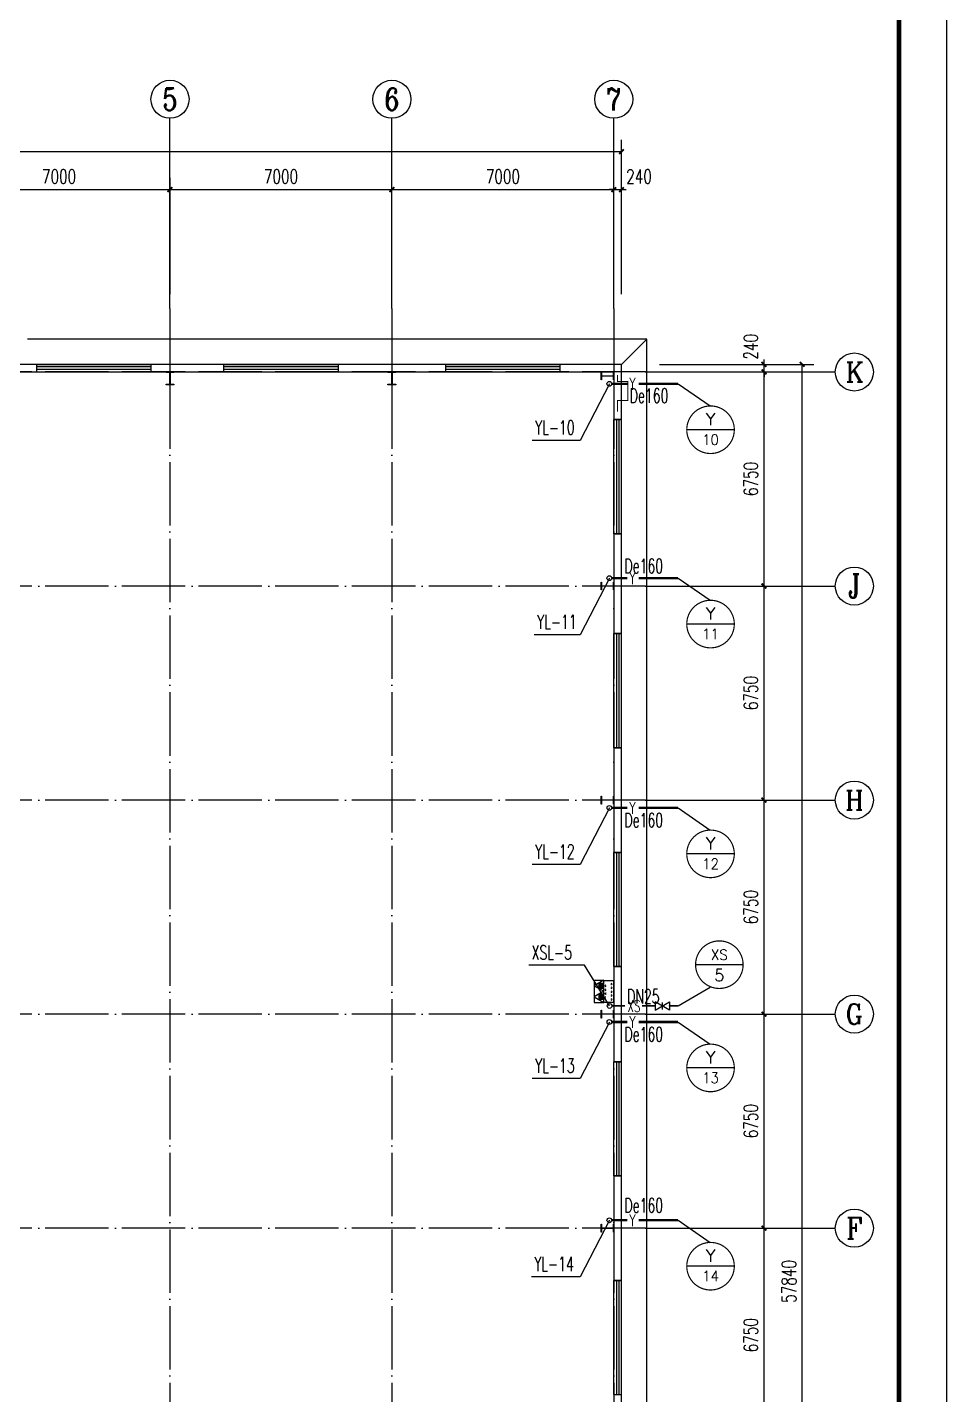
# Model space of a CAD drawing. Extents: x 795723 to 6584336, y 16443136 to 18851075.
# Drawn here: x 2016362 to 2045362, y 17783449 to 17826567 of the extents above; entities that cross this region are included whole.
import ezdxf
from ezdxf.enums import TextEntityAlignment as Align

# ---------------------------------------------------------------- set-up
doc = ezdxf.new("R2010")
doc.units = 0
doc.header["$LTSCALE"] = 1000
doc.header["$MEASUREMENT"] = 0
doc.linetypes.add('DOTE', pattern=[2.42, 2, -0.2, 0.02, -0.2])
doc.layers.get('Defpoints').update_dxf_attribs({"color": 250})
for name, color, linetype in [('AXIS_TEXT', 7, 'Continuous'), ('AXIS_外部', 171, 'Continuous'), ('COLUMN', 2, 'Continuous'), ('DIM_消防', 3, 'Continuous'), ('DIM_雨水', 3, 'Continuous'), ('DOTE', 8, 'DOTE'), ('GROUND', 150, 'Continuous'), ('JZ__灭火器', 6, 'Continuous'), ('PIPE-消防', 1, 'Continuous'), ('PIPE-雨水', 4, 'Continuous'), ('TEXT_消防', 7, 'Continuous'), ('TEXT_雨水', 7, 'Continuous'), ('TK', 4, 'Continuous'), ('TWT_TEXT', 7, 'Continuous'), ('VALVE_消防', 7, 'Continuous'), ('VPIPE-消防', 1, 'Continuous'), ('VPIPE-雨水', 4, 'Continuous'), ('WALL-PARAPET', 6, 'Continuous'), ('WINDOW', 140, 'Continuous')]:
    doc.layers.add(name, color=color, linetype=linetype)
doc.styles.add('_TCH_AXIS', font='COMPLEX', dxfattribs={"bigfont": 'GBCBIG'})
doc.styles.add('_TCH_DIM_T3', font='SIMPLEX', dxfattribs={"width": 0.705882, "bigfont": 'GBCBIG'})
doc.styles.add('_TWT_CIRCLE', font='COMPLEX', dxfattribs={"width": 1.1, "height": 3, "bigfont": 'HZTXT'})
doc.styles.add('_TWT_PIPEDN', font='SIMPLEX', dxfattribs={"width": 0.8, "height": 3, "bigfont": 'HZTXT'})
doc.styles.add('_TWT_PIPETEXT', font='COMPLEX', dxfattribs={"width": 0.8, "height": 2.5, "bigfont": 'HZTXT'})
doc.styles.add('_TWT_SERIAL', font='COMPLEX', dxfattribs={"width": 0.8, "height": 3, "bigfont": 'HZTXT'})
doc.styles.add('COMPLEX', font='COMPLEX')
doc.dimstyles.new('_TCH_ARCH&&150', dxfattribs={"dimtxt": 446.25, "dimasz": 150, "dimexe": 375, "dimexo": 450, "dimgap": 189.375, "dimtad": 1, "dimdec": 0, "dimzin": 0, "dimdsep": 46, "dimtxsty": '_TCH_DIM_T3', "dimblk": 'ARCHTICK', "dimcen": 0.09, "dimclrt": 7, "dimazin": 2, "dimtfac": 1, "dimtdec": 0, "dimtix": 1, "dimtmove": 2, "dimatfit": 3, "dimfxl": 0, "dimtolj": 1, "dimtzin": 0, "dimarcsym": 0})

# ---------------------------------------------------------------- blocks, each defined once
blk = doc.blocks.new('GeYuanFrame_27468545', base_point=(18.76, 4.34))
at = {"layer": 'TK'}
blk.add_line((43.76, 414.34), (676.76, 414.34), dxfattribs=at)
blk.add_lwpolyline([(18.76, 424.34), (686.76, 424.34), (686.76, 4.34), (18.76, 4.34), (18.76, 424.34)], dxfattribs=at)
at = {"layer": 'TK', "const_width": 1}
blk.add_lwpolyline([(676.76, 414.34), (43.76, 414.34), (43.76, 14.34), (676.76, 14.34)], close=True, dxfattribs=at)
blk = doc.blocks.new('A$C3ACC4A1C')
at = {"layer": 'COLUMN'}
h = blk.add_hatch(color=256, dxfattribs=at)
h.paths.add_polyline_path([(125, 400), (0, 400), (0, 388), (120, 388), (120, 200), (125, 200)])
h.paths.add_polyline_path([(250, 400), (125, 400), (125, 200), (130, 200), (130, 388), (250, 388)])
h.paths.add_polyline_path([(250, 12), (130, 12), (130, 200), (125, 200), (125, 0), (250, 0)])
h.paths.add_polyline_path([(125, 200), (120, 200), (120, 12), (0, 12), (0, 0), (125, 0)])
blk.add_lwpolyline([(0, 0), (0, 12), (120, 12), (120, 388), (0, 388), (0, 400), (250, 400), (250, 388), (130, 388), (130, 12), (250, 12), (250, 0)], close=True, dxfattribs=at)
blk = doc.blocks.new('消防软管卷盘')
blk.add_lwpolyline([(4963954, 151899), (4963954, 150312), (4964641, 150312), (4964641, 151899)], close=True)
for points, const_width in [([(4964134, 151704), (4964482, 151704)], 1), ([(4964134, 151566), (4964482, 151566)], 1), ([(4964134, 151428), (4964482, 151428)], 1), ([(4964134, 151290), (4964482, 151290)], 1), ([(4964134, 151152), (4964482, 151152)], 1), ([(4964134, 151014), (4964482, 151014)], 0.1), ([(4964134, 150876), (4964482, 150876)], 1), ([(4964134, 150738), (4964482, 150738)], 1), ([(4964150, 150600), (4964499, 150600)], 1), ([(4964150, 150462), (4964499, 150462)], 1)]:
    blk.add_lwpolyline(points, dxfattribs=dict(const_width=const_width))
for centre, start, end in [((4964134, 151636), 90, 270), ((4964482, 151498), 270, 90), ((4964134, 151360), 90, 270), ((4964134, 151084), 90, 270), ((4964134, 150808), 90, 270), ((4964150, 150532), 90, 270), ((4964482, 151222), 270, 90), ((4964482, 150946), 270, 90), ((4964499, 150670), 270, 90)]:
    blk.add_arc(centre, 69, start, end)
blk = doc.blocks.new('手提式干粉灭火器')
h = blk.add_hatch()
h.set_pattern_fill('ANSI31', color=256, scale=225.365854, style=0)
h.set_pattern_definition([(45, (276289.086, 185586.136), (-19.9197154, 19.9197154), [])])
h.paths.add_polyline_path([(72, 158), (-72, 158), (-72, 19), (72, 19)])
for points in [[(0, 303), (-175, 0), (175, 0)], [(-72, 19), (72, 19), (72, 158), (-72, 158)]]:
    blk.add_lwpolyline(points, close=True)
blk = doc.blocks.new('92623')
blk.add_lwpolyline([(8910066, 83014), (8909273, 83014), (8909273, 82670), (8910066, 82670)], close=True)
at = {"xscale": -0.5, "yscale": 0.5, "zscale": 0.5, "rotation": 89.99999999998747}
blk.add_blockref('消防软管卷盘', (8985223, 2565334), dxfattribs=at)
at = {"layer": 'JZ__灭火器', "xscale": 1.141071624, "yscale": 1.141071624, "zscale": 1.141071624, "rotation": 180}
for p in [(8909466, 83014), (8909863, 83014)]:
    blk.add_blockref('手提式干粉灭火器', p, dxfattribs=at)
blk = doc.blocks.new('_ArchTick')
at = {"color": 0, "linetype": 'ByBlock', "const_width": 0.4}
blk.add_lwpolyline([(-0.5, -0.5), (0.5, 0.5)], dxfattribs=at)
blk = doc.blocks.new('*D133')
at = {"layer": 'AXIS_外部', "color": 0, "lineweight": -2}
for p, q in [((2036300, 17788699), (2039975, 17788699)), ((2039600, 17781949), (2039600, 17788699)), ((2036300, 17781949), (2039975, 17781949))]:
    blk.add_line(p, q, dxfattribs=at)
at = {"layer": 'Defpoints', "color": 0}
for p in [(2035850, 17788699), (2039600, 17788699), (2035850, 17781949)]:
    blk.add_point(p, dxfattribs=at)
at = {"layer": 'AXIS_外部', "color": 0, "lineweight": -2, "xscale": 150, "yscale": 150, "zscale": 150}
for p, rotation in [((2039600, 17788699), 90), ((2039600, 17781949), 270)]:
    blk.add_blockref('_ArchTick', p, dxfattribs=dict(at, rotation=rotation))
at = {"layer": 'AXIS_外部', "color": 7, "insert": (2039187, 17785324), "char_height": 446.2, "attachment_point": 5, "rotation": 90, "style": '_TCH_DIM_T3'}
blk.add_mtext('\\A1;6750', dxfattribs=at)
blk = doc.blocks.new('*D134')
at = {"layer": 'AXIS_外部', "color": 0, "lineweight": -2}
for p, q in [((2036300, 17795449), (2039975, 17795449)), ((2039600, 17788699), (2039600, 17795449)), ((2036300, 17788699), (2039975, 17788699))]:
    blk.add_line(p, q, dxfattribs=at)
at = {"layer": 'Defpoints', "color": 0}
for p in [(2035850, 17795449), (2039600, 17795449), (2035850, 17788699)]:
    blk.add_point(p, dxfattribs=at)
at = {"layer": 'AXIS_外部', "color": 0, "lineweight": -2, "xscale": 150, "yscale": 150, "zscale": 150}
for p, rotation in [((2039600, 17795449), 90), ((2039600, 17788699), 270)]:
    blk.add_blockref('_ArchTick', p, dxfattribs=dict(at, rotation=rotation))
at = {"layer": 'AXIS_外部', "color": 7, "insert": (2039187, 17792074), "char_height": 446.2, "attachment_point": 5, "rotation": 90, "style": '_TCH_DIM_T3'}
blk.add_mtext('\\A1;6750', dxfattribs=at)
blk = doc.blocks.new('*D135')
at = {"layer": 'AXIS_外部', "color": 0, "lineweight": -2}
for p, q in [((2036300, 17802199), (2039975, 17802199)), ((2039600, 17795449), (2039600, 17802199)), ((2036300, 17795449), (2039975, 17795449))]:
    blk.add_line(p, q, dxfattribs=at)
at = {"layer": 'Defpoints', "color": 0}
for p in [(2035850, 17802199), (2039600, 17802199), (2035850, 17795449)]:
    blk.add_point(p, dxfattribs=at)
at = {"layer": 'AXIS_外部', "color": 0, "lineweight": -2, "xscale": 150, "yscale": 150, "zscale": 150}
for p, rotation in [((2039600, 17802199), 90), ((2039600, 17795449), 270)]:
    blk.add_blockref('_ArchTick', p, dxfattribs=dict(at, rotation=rotation))
at = {"layer": 'AXIS_外部', "color": 7, "insert": (2039187, 17798824), "char_height": 446.2, "attachment_point": 5, "rotation": 90, "style": '_TCH_DIM_T3'}
blk.add_mtext('\\A1;6750', dxfattribs=at)
blk = doc.blocks.new('*D136')
at = {"layer": 'AXIS_外部', "color": 0, "lineweight": -2}
for p, q in [((2036300, 17808949), (2039975, 17808949)), ((2039600, 17802199), (2039600, 17808949)), ((2036300, 17802199), (2039975, 17802199))]:
    blk.add_line(p, q, dxfattribs=at)
at = {"layer": 'Defpoints', "color": 0}
for p in [(2035850, 17808949), (2039600, 17808949), (2035850, 17802199)]:
    blk.add_point(p, dxfattribs=at)
at = {"layer": 'AXIS_外部', "color": 0, "lineweight": -2, "xscale": 150, "yscale": 150, "zscale": 150}
for p, rotation in [((2039600, 17808949), 90), ((2039600, 17802199), 270)]:
    blk.add_blockref('_ArchTick', p, dxfattribs=dict(at, rotation=rotation))
at = {"layer": 'AXIS_外部', "color": 7, "insert": (2039187, 17805574), "char_height": 446.2, "attachment_point": 5, "rotation": 90, "style": '_TCH_DIM_T3'}
blk.add_mtext('\\A1;6750', dxfattribs=at)
blk = doc.blocks.new('*D137')
at = {"layer": 'AXIS_外部', "color": 0, "lineweight": -2}
for p, q in [((2036300, 17815699), (2039975, 17815699)), ((2039600, 17808949), (2039600, 17815699)), ((2036300, 17808949), (2039975, 17808949))]:
    blk.add_line(p, q, dxfattribs=at)
at = {"layer": 'Defpoints', "color": 0}
for p in [(2035850, 17815699), (2039600, 17815699), (2035850, 17808949)]:
    blk.add_point(p, dxfattribs=at)
at = {"layer": 'AXIS_外部', "color": 0, "lineweight": -2, "xscale": 150, "yscale": 150, "zscale": 150}
for p, rotation in [((2039600, 17815699), 90), ((2039600, 17808949), 270)]:
    blk.add_blockref('_ArchTick', p, dxfattribs=dict(at, rotation=rotation))
at = {"layer": 'AXIS_外部', "color": 7, "insert": (2039187, 17812324), "char_height": 446.2, "attachment_point": 5, "rotation": 90, "style": '_TCH_DIM_T3'}
blk.add_mtext('\\A1;6750', dxfattribs=at)
blk = doc.blocks.new('*D138')
at = {"layer": 'AXIS_外部', "color": 0, "lineweight": -2}
for p, q in [((2036300, 17815939), (2039975, 17815939)), ((2036300, 17815699), (2039975, 17815699)), ((2039600, 17815939), (2039600, 17816089)), ((2039600, 17815699), (2039600, 17815939)), ((2039600, 17815699), (2039600, 17815549))]:
    blk.add_line(p, q, dxfattribs=at)
at = {"layer": 'Defpoints', "color": 0}
for p in [(2035850, 17815939), (2035850, 17815699), (2039600, 17815939)]:
    blk.add_point(p, dxfattribs=at)
at = {"layer": 'AXIS_外部', "color": 0, "lineweight": -2, "xscale": 150, "yscale": 150, "zscale": 150}
for p, rotation in [((2039600, 17815939), 270), ((2039600, 17815699), 90)]:
    blk.add_blockref('_ArchTick', p, dxfattribs=dict(at, rotation=rotation))
at = {"layer": 'AXIS_外部', "color": 7, "insert": (2039187, 17816494), "char_height": 446.2, "attachment_point": 5, "rotation": 90, "style": '_TCH_DIM_T3'}
blk.add_mtext('\\A1;240', dxfattribs=at)
blk = doc.blocks.new('*D139')
at = {"layer": 'AXIS_外部', "color": 0, "lineweight": -2}
for p, q in [((2036300, 17815939), (2041175, 17815939)), ((2040800, 17758099), (2040800, 17815939)), ((2036300, 17758099), (2041175, 17758099))]:
    blk.add_line(p, q, dxfattribs=at)
at = {"layer": 'Defpoints', "color": 0}
for p in [(2035850, 17815939), (2040800, 17815939), (2035850, 17758099)]:
    blk.add_point(p, dxfattribs=at)
at = {"layer": 'AXIS_外部', "color": 0, "lineweight": -2, "xscale": 150, "yscale": 150, "zscale": 150}
for p, rotation in [((2040800, 17815939), 90), ((2040800, 17758099), 270)]:
    blk.add_blockref('_ArchTick', p, dxfattribs=dict(at, rotation=rotation))
at = {"layer": 'AXIS_外部', "color": 7, "insert": (2040387, 17787019), "char_height": 446.2, "attachment_point": 5, "rotation": 90, "style": '_TCH_DIM_T3'}
blk.add_mtext('\\A1;57840', dxfattribs=at)
blk = doc.blocks.new('*D144')
at = {"layer": 'AXIS_外部', "color": 0, "lineweight": -2}
for p, q in [((2013862, 17818149), (2013862, 17821824)), ((2020862, 17818149), (2020862, 17821824)), ((2013862, 17821449), (2020862, 17821449))]:
    blk.add_line(p, q, dxfattribs=at)
at = {"layer": 'Defpoints', "color": 0}
for p in [(2020862, 17821449), (2013862, 17817699), (2020862, 17817699)]:
    blk.add_point(p, dxfattribs=at)
at = {"layer": 'AXIS_外部', "color": 0, "lineweight": -2, "xscale": 150, "yscale": 150, "zscale": 150, "rotation": 180}
blk.add_blockref('_ArchTick', (2013862, 17821449), dxfattribs=at)
at = {"layer": 'AXIS_外部', "color": 0, "lineweight": -2, "xscale": 150, "yscale": 150, "zscale": 150}
blk.add_blockref('_ArchTick', (2020862, 17821449), dxfattribs=at)
at = {"layer": 'AXIS_外部', "color": 7, "insert": (2017362, 17821861), "char_height": 446.2, "attachment_point": 5, "style": '_TCH_DIM_T3'}
blk.add_mtext('\\A1;7000', dxfattribs=at)
blk = doc.blocks.new('*D145')
at = {"layer": 'AXIS_外部', "color": 0, "lineweight": -2}
for p, q in [((2020862, 17818149), (2020862, 17821824)), ((2027862, 17818149), (2027862, 17821824)), ((2020862, 17821449), (2027862, 17821449))]:
    blk.add_line(p, q, dxfattribs=at)
at = {"layer": 'Defpoints', "color": 0}
for p in [(2027862, 17821449), (2020862, 17817699), (2027862, 17817699)]:
    blk.add_point(p, dxfattribs=at)
at = {"layer": 'AXIS_外部', "color": 0, "lineweight": -2, "xscale": 150, "yscale": 150, "zscale": 150, "rotation": 180}
blk.add_blockref('_ArchTick', (2020862, 17821449), dxfattribs=at)
at = {"layer": 'AXIS_外部', "color": 0, "lineweight": -2, "xscale": 150, "yscale": 150, "zscale": 150}
blk.add_blockref('_ArchTick', (2027862, 17821449), dxfattribs=at)
at = {"layer": 'AXIS_外部', "color": 7, "insert": (2024362, 17821861), "char_height": 446.2, "attachment_point": 5, "style": '_TCH_DIM_T3'}
blk.add_mtext('\\A1;7000', dxfattribs=at)
blk = doc.blocks.new('*D146')
at = {"layer": 'AXIS_外部', "color": 0, "lineweight": -2}
for p, q in [((2027862, 17818149), (2027862, 17821824)), ((2034862, 17818149), (2034862, 17821824)), ((2027862, 17821449), (2034862, 17821449))]:
    blk.add_line(p, q, dxfattribs=at)
at = {"layer": 'Defpoints', "color": 0}
for p in [(2034862, 17821449), (2027862, 17817699), (2034862, 17817699)]:
    blk.add_point(p, dxfattribs=at)
at = {"layer": 'AXIS_外部', "color": 0, "lineweight": -2, "xscale": 150, "yscale": 150, "zscale": 150, "rotation": 180}
blk.add_blockref('_ArchTick', (2027862, 17821449), dxfattribs=at)
at = {"layer": 'AXIS_外部', "color": 0, "lineweight": -2, "xscale": 150, "yscale": 150, "zscale": 150}
blk.add_blockref('_ArchTick', (2034862, 17821449), dxfattribs=at)
at = {"layer": 'AXIS_外部', "color": 7, "insert": (2031362, 17821861), "char_height": 446.2, "attachment_point": 5, "style": '_TCH_DIM_T3'}
blk.add_mtext('\\A1;7000', dxfattribs=at)
blk = doc.blocks.new('*D147')
at = {"layer": 'AXIS_外部', "color": 0, "lineweight": -2}
for p, q in [((2034862, 17818149), (2034862, 17821824)), ((2035102, 17818149), (2035102, 17821824)), ((2034862, 17821449), (2034712, 17821449)), ((2034862, 17821449), (2035102, 17821449)), ((2035102, 17821449), (2035252, 17821449))]:
    blk.add_line(p, q, dxfattribs=at)
at = {"layer": 'Defpoints', "color": 0}
for p in [(2035102, 17821449), (2034862, 17817699), (2035102, 17817699)]:
    blk.add_point(p, dxfattribs=at)
at = {"layer": 'AXIS_外部', "color": 0, "lineweight": -2, "xscale": 150, "yscale": 150, "zscale": 150}
blk.add_blockref('_ArchTick', (2034862, 17821449), dxfattribs=at)
at = {"layer": 'AXIS_外部', "color": 0, "lineweight": -2, "xscale": 150, "yscale": 150, "zscale": 150, "rotation": 180}
blk.add_blockref('_ArchTick', (2035102, 17821449), dxfattribs=at)
at = {"layer": 'AXIS_外部', "color": 7, "insert": (2035657, 17821861), "char_height": 446.2, "attachment_point": 5, "style": '_TCH_DIM_T3'}
blk.add_mtext('\\A1;240', dxfattribs=at)
blk = doc.blocks.new('*D148')
at = {"layer": 'AXIS_外部', "color": 0, "lineweight": -2}
for p, q in [((1992622, 17818149), (1992622, 17823024)), ((2035102, 17818149), (2035102, 17823024)), ((1992622, 17822649), (2035102, 17822649))]:
    blk.add_line(p, q, dxfattribs=at)
at = {"layer": 'Defpoints', "color": 0}
for p in [(2035102, 17822649), (1992622, 17817699), (2035102, 17817699)]:
    blk.add_point(p, dxfattribs=at)
at = {"layer": 'AXIS_外部', "color": 0, "lineweight": -2, "xscale": 150, "yscale": 150, "zscale": 150, "rotation": 180}
blk.add_blockref('_ArchTick', (1992622, 17822649), dxfattribs=at)
at = {"layer": 'AXIS_外部', "color": 0, "lineweight": -2, "xscale": 150, "yscale": 150, "zscale": 150}
blk.add_blockref('_ArchTick', (2035102, 17822649), dxfattribs=at)
at = {"layer": 'AXIS_外部', "color": 7, "insert": (2013862, 17823061), "char_height": 446.2, "attachment_point": 5, "style": '_TCH_DIM_T3'}
blk.add_mtext('\\A1;42480', dxfattribs=at)
blk = doc.blocks.new('$WINLIB2D$00000001')
for p, q in [((-0.5, 0.5), (0.5, 0.5)), ((-0.5, 0.5), (-0.5, -0.5)), ((0.5, -0.5), (0.5, 0.5)), ((0.5, 0.167), (-0.5, 0.167)), ((0.5, -0.167), (-0.5, -0.167)), ((-0.5, -0.5), (0.5, -0.5))]:
    blk.add_line(p, q)
blk = doc.blocks.new('_AXISO')
blk.add_circle((0, 0), 0.5)
at = {"layer": 'AXIS_TEXT', "style": 'COMPLEX', "width": 1.041667}
blk.add_attdef('A', text='', height=0.56, dxfattribs=at).set_placement((-0.25, -0.28), (0.25, -0.28), align=Align.FIT)
blk = doc.blocks.new('$VALVE$00000296')
for points in [[(-125, 72), (-125, -72), (125, 72), (125, -72), (-125, 72)], [(0, 60), (0, -64)]]:
    blk.add_lwpolyline(points)
for p in [(-125, 0), (125, 0)]:
    blk.add_point(p)

msp = doc.modelspace()

# ---------------------------------------------------------------- linework, layer by layer
at = {"const_width": 30}
msp.add_lwpolyline([(2034981.6, 17815598.7), (2034981.6, 17815398.7), (2035301.6, 17815398.7), (2035301.6, 17814798.7), (2034981.6, 17814798.7), (2034981.6, 17814448.7)], dxfattribs=at)
at = {"layer": 'AXIS_外部'}
for p, q in [((2020861.6, 17817698.7), (2020861.6, 17823698.7)), ((2027861.6, 17817698.7), (2027861.6, 17823698.7)), ((2034861.6, 17817698.7), (2034861.6, 17823698.7)), ((2035849.6, 17815698.7), (2041849.6, 17815698.7)), ((2035849.6, 17808948.7), (2041849.6, 17808948.7)), ((2035849.6, 17802198.7), (2041849.6, 17802198.7)), ((2035849.6, 17795448.7), (2041849.6, 17795448.7)), ((2035849.6, 17788698.7), (2041849.6, 17788698.7))]:
    msp.add_line(p, q, dxfattribs=at)
at = {"layer": 'DIM_消防'}
for p, q in [((2036889.7, 17815325.4), (2037904.6, 17814627.7)), ((2038662.8, 17813877.7), (2037162.8, 17813877.7)), ((2036889.7, 17809197), (2037904.6, 17808499.2)), ((2038662.8, 17807749.3), (2037162.8, 17807749.3)), ((2036889.7, 17801950.4), (2037904.6, 17801252.7)), ((2038662.8, 17800502.7), (2037162.8, 17800502.7)), ((2033939.5, 17796988), (2032180.4, 17796988)), ((2034727.4, 17795705.6), (2033939.5, 17796988)), ((2038941, 17797007.8), (2037441, 17797007.8)), ((2036889.7, 17795705.6), (2037904.6, 17796299.9)), ((2036889.7, 17795200.4), (2037904.6, 17794502.7)), ((2038662.8, 17793752.7), (2037162.8, 17793752.7)), ((2036889.7, 17788947), (2037904.6, 17788249.2)), ((2038662.8, 17787499.3), (2037162.8, 17787499.3))]:
    msp.add_line(p, q, dxfattribs=at)
at = {"layer": 'DIM_消防', "const_width": 37.5}
for points in [[(2038662.8, 17813877.7, 1), (2037162.8, 17813877.7, 1)], [(2038662.8, 17807749.3, 1), (2037162.8, 17807749.3, 1)], [(2038662.8, 17800502.7, 1), (2037162.8, 17800502.7, 1)], [(2038941, 17797007.8, 1), (2037441, 17797007.8, 1)], [(2038662.8, 17793752.7, 1), (2037162.8, 17793752.7, 1)], [(2038662.8, 17787499.3, 1), (2037162.8, 17787499.3, 1)]]:
    msp.add_lwpolyline(points, format="xyb", close=True, dxfattribs=at)
at = {"layer": 'DIM_雨水'}
for p, q in [((2034721.7, 17815325.4), (2033798.7, 17813543)), ((2033798.7, 17813543), (2032289.2, 17813543)), ((2034721.7, 17809197), (2033798.7, 17807414.6)), ((2033798.7, 17807414.6), (2032353.4, 17807414.6)), ((2034721.7, 17801950.4), (2033798.7, 17800168)), ((2033798.7, 17800168), (2032289.2, 17800168)), ((2034721.7, 17795200.4), (2033798.7, 17793418)), ((2033798.7, 17793418), (2032289.2, 17793418)), ((2034721.7, 17788947), (2033798.7, 17787164.6)), ((2033798.7, 17787164.6), (2032263.3, 17787164.6))]:
    msp.add_line(p, q, dxfattribs=at)
at = {"layer": 'DOTE'}
for p, q in [((2020861.6, 17817698.7), (2020861.6, 17753265.1)), ((2027861.6, 17817698.7), (2027861.6, 17753265.1)), ((2034861.6, 17817698.7), (2034861.6, 17753265.1)), ((2035861.6, 17815698.7), (1991873.6, 17815698.7)), ((2035861.6, 17808948.7), (1991873.6, 17808948.7)), ((2035861.6, 17802198.7), (1991873.6, 17802198.7)), ((2035861.6, 17795448.7), (1991873.6, 17795448.7)), ((2035861.6, 17788698.7), (1991873.6, 17788698.7))]:
    msp.add_line(p, q, dxfattribs=at)
at = {"layer": 'GROUND', "color": 8}
for p, q in [((2035901.6, 17816738.7), (2016361.6, 17816738.7)), ((2035101.6, 17815938.7), (2035901.6, 17816738.7)), ((2035901.6, 17767598.7), (2035901.6, 17816738.7)), ((2035101.6, 17815938.7), (2016361.6, 17815938.7)), ((2035101.6, 17767598.7), (2035101.6, 17815938.7))]:
    msp.add_line(p, q, dxfattribs=at)
at = {"layer": 'PIPE-消防', "linetype": 'Continuous', "ltscale": 1.5, "const_width": 52.5}
for points in [[(2034802.4, 17795705.6), (2035216.3, 17795705.6)], [(2035754.9, 17795705.6), (2036164.4, 17795705.6)], [(2036614.4, 17795705.6), (2036889.7, 17795705.6)]]:
    msp.add_lwpolyline(points, dxfattribs=at)
at = {"layer": 'PIPE-雨水', "linetype": 'Continuous', "ltscale": 1.5, "const_width": 75}
for points in [[(2034796.7, 17815325.4), (2035283.6, 17815325.4)], [(2035650.7, 17815325.4), (2036889.7, 17815325.4)], [(2034796.7, 17809197), (2035283.6, 17809197)], [(2035650.7, 17809197), (2036889.7, 17809197)], [(2034796.7, 17801950.4), (2035283.6, 17801950.4)], [(2035650.7, 17801950.4), (2036889.7, 17801950.4)], [(2034796.7, 17795200.4), (2035283.6, 17795200.4)], [(2035650.7, 17795200.4), (2036889.7, 17795200.4)], [(2034796.7, 17788947), (2035283.6, 17788947)], [(2035650.7, 17788947), (2036889.7, 17788947)]]:
    msp.add_lwpolyline(points, dxfattribs=at)
at = {"layer": 'VPIPE-消防', "linetype": 'Continuous'}
msp.add_circle((2034727.4, 17795705.6), 75, dxfattribs=at)
at = {"layer": 'VPIPE-雨水', "linetype": 'Continuous'}
for centre in [(2034721.7, 17815325.4), (2034721.7, 17809197), (2034721.7, 17801950.4), (2034721.7, 17795200.4), (2034721.7, 17788947)]:
    msp.add_circle(centre, 75, dxfattribs=at)
at = {"layer": 'WALL-PARAPET'}
for p, q in [((2016661.6, 17815938.7), (2016061.6, 17815938.7)), ((2016061.6, 17815698.7), (2016661.6, 17815698.7)), ((2016661.6, 17815698.7), (2016661.6, 17815938.7)), ((2022561.6, 17815938.7), (2020261.6, 17815938.7)), ((2020261.6, 17815938.7), (2020261.6, 17815698.7)), ((2020261.6, 17815698.7), (2022561.6, 17815698.7)), ((2022561.6, 17815698.7), (2022561.6, 17815938.7)), ((2029561.6, 17815938.7), (2026161.6, 17815938.7)), ((2026161.6, 17815938.7), (2026161.6, 17815698.7)), ((2026161.6, 17815698.7), (2029561.6, 17815698.7)), ((2029561.6, 17815698.7), (2029561.6, 17815938.7)), ((2035101.6, 17815938.7), (2033161.6, 17815938.7)), ((2033161.6, 17815938.7), (2033161.6, 17815698.7)), ((2033161.6, 17815698.7), (2034861.6, 17815698.7)), ((2034861.6, 17815698.7), (2034861.6, 17814198.7)), ((2035101.6, 17814198.7), (2035101.6, 17815938.7)), ((2034861.6, 17814198.7), (2035101.6, 17814198.7)), ((2035101.6, 17810598.7), (2034861.6, 17810598.7)), ((2034861.6, 17810598.7), (2034861.6, 17807448.7)), ((2035101.6, 17807448.7), (2035101.6, 17810598.7)), ((2034861.6, 17807448.7), (2035101.6, 17807448.7)), ((2035101.6, 17803848.7), (2034861.6, 17803848.7)), ((2034861.6, 17803848.7), (2034861.6, 17800548.7)), ((2035101.6, 17800548.7), (2035101.6, 17803848.7)), ((2034861.6, 17800548.7), (2035101.6, 17800548.7)), ((2035101.6, 17796948.7), (2034861.6, 17796948.7)), ((2034861.6, 17796948.7), (2034861.6, 17793948.7)), ((2035101.6, 17793948.7), (2035101.6, 17796948.7)), ((2034861.6, 17793948.7), (2035101.6, 17793948.7)), ((2035101.6, 17790348.7), (2034861.6, 17790348.7)), ((2034861.6, 17790348.7), (2034861.6, 17787048.7)), ((2035101.6, 17787048.7), (2035101.6, 17790348.7)), ((2034861.6, 17787048.7), (2035101.6, 17787048.7))]:
    msp.add_line(p, q, dxfattribs=at)

# ---------------------------------------------------------------- block references
at = {"rotation": 270}
for name, p, xscale, yscale, zscale in [('GeYuanFrame_27468545', (1982361.6, 17831486), 150, 150, 150), ('92623', (1961329.6, 25654493.2), 0.882, 0.882, 0.882)]:
    msp.add_blockref(name, p, dxfattribs=dict(at, xscale=xscale, yscale=yscale, zscale=zscale))
at = {"layer": 'AXIS_外部'}
ref = msp.add_blockref('_AXISO', (2020861.6, 17824298.7), dxfattribs=dict(at, xscale=1200, yscale=1200, zscale=1200))
ref.add_attrib('A', '5', dxfattribs={"layer": 'AXIS_TEXT', "height": 698.9, "style": '_TCH_AXIS'}).set_placement((2020628.6, 17823949.2), (2021094.6, 17823949.2), align=Align.FIT)
ref = msp.add_blockref('_AXISO', (2027861.6, 17824298.7), dxfattribs=dict(at, xscale=1200, yscale=1200, zscale=1200))
ref.add_attrib('A', '6', dxfattribs={"layer": 'AXIS_TEXT', "height": 698.9, "style": '_TCH_AXIS'}).set_placement((2027628.6, 17823949.2), (2028094.6, 17823949.2), align=Align.FIT)
ref = msp.add_blockref('_AXISO', (2034861.6, 17824298.7), dxfattribs=dict(at, xscale=1200, yscale=1200, zscale=1200))
ref.add_attrib('A', '7', dxfattribs={"layer": 'AXIS_TEXT', "height": 698.9, "style": '_TCH_AXIS'}).set_placement((2034628.6, 17823949.2), (2035094.6, 17823949.2), align=Align.FIT)
ref = msp.add_blockref('_AXISO', (2042449.6, 17815698.7), dxfattribs=dict(at, xscale=1200, yscale=1200, zscale=1200))
ref.add_attrib('A', 'K', dxfattribs={"layer": 'AXIS_TEXT', "height": 622.9, "style": '_TCH_AXIS'}).set_placement((2042167.8, 17815387.2), (2042731.4, 17815387.2), align=Align.FIT)
ref = msp.add_blockref('_AXISO', (2042449.6, 17808948.7), dxfattribs=dict(at, xscale=1200, yscale=1200, zscale=1200))
ref.add_attrib('A', 'J', dxfattribs={"layer": 'AXIS_TEXT', "height": 744.1, "style": '_TCH_AXIS'}).set_placement((2042254.7, 17808576.6), (2042644.5, 17808576.6), align=Align.FIT)
ref = msp.add_blockref('_AXISO', (2042449.6, 17802198.7), dxfattribs=dict(at, xscale=1200, yscale=1200, zscale=1200))
ref.add_attrib('A', 'H', dxfattribs={"layer": 'AXIS_TEXT', "height": 608.3, "style": '_TCH_AXIS'}).set_placement((2042159.9, 17801894.6), (2042739.2, 17801894.6), align=Align.FIT)
ref = msp.add_blockref('_AXISO', (2042449.6, 17795448.7), dxfattribs=dict(at, xscale=1200, yscale=1200, zscale=1200))
ref.add_attrib('A', 'G', dxfattribs={"layer": 'AXIS_TEXT', "height": 637.8, "style": '_TCH_AXIS'}).set_placement((2042176.3, 17795129.8), (2042722.9, 17795129.8), align=Align.FIT)
ref = msp.add_blockref('_AXISO', (2042449.6, 17788698.7), dxfattribs=dict(at, xscale=1200, yscale=1200, zscale=1200))
ref.add_attrib('A', 'F', dxfattribs={"layer": 'AXIS_TEXT', "height": 668.2, "style": '_TCH_AXIS'}).set_placement((2042195.1, 17788364.6), (2042704.1, 17788364.6), align=Align.FIT)
at = {"layer": 'COLUMN'}
for p in [(2020736.6, 17815298.7), (2027736.6, 17815298.7)]:
    msp.add_blockref('A$C3ACC4A1C', p, dxfattribs=at)
at = {"layer": 'COLUMN', "rotation": 270}
for p in [(2034461.6, 17815698.7), (2034461.6, 17809073.7), (2034461.6, 17802323.7), (2034461.6, 17795573.7), (2034461.6, 17788823.7)]:
    msp.add_blockref('A$C3ACC4A1C', p, dxfattribs=at)
at = {"layer": 'VALVE_消防', "xscale": -1.8, "yscale": 1.8, "zscale": 1.8}
msp.add_blockref('$VALVE$00000296', (2036389.4, 17795705.6), dxfattribs=at)
at = {"layer": 'WINDOW', "yscale": 240}
for p, xscale, zscale, rotation in [((2018461.6, 17815818.7), -3600.000000003725, -3600.000000003725, 180), ((2024361.6, 17815818.7), -3600.000000003725, -3600.000000003725, 180), ((2031361.6, 17815818.7), -3600.000000003725, -3600.000000003725, 180), ((2034981.6, 17812398.7), 3600.000000003725, 3600.000000003725, 90.00000000000608), ((2034981.6, 17805648.7), 3600.000000003725, 3600.000000003725, 90.00000000000608), ((2034981.6, 17798748.7), 3600.000000003725, 3600.000000003725, 90.00000000000608), ((2034981.6, 17792148.7), 3600.000000003725, 3600.000000003725, 90.00000000000608), ((2034981.6, 17785248.7), 3600.000000003725, 3600.000000003725, 90.00000000000608)]:
    msp.add_blockref('$WINLIB2D$00000001', p, dxfattribs=dict(at, xscale=xscale, zscale=zscale, rotation=rotation))

# ---------------------------------------------------------------- texts
at = {"layer": 'DIM_消防', "color": 7, "style": '_TWT_CIRCLE'}
for s, height, width, p, p2 in [('Y', 383.1, 1.138801, (2037755, 17814017.7), (2038070.5, 17814017.7)), ('10', 333.39, 1.1455, (2037652, 17813396.4), (2038173.6, 17813396.4)), ('Y', 383.1, 1.138801, (2037755, 17807889.3), (2038070.5, 17807889.3)), ('11', 328.19, 1.463703, (2037644.1, 17807272.3), (2038181.4, 17807272.3)), ('Y', 383.1, 1.138801, (2037755, 17800642.7), (2038070.5, 17800642.7)), ('12', 329.53, 1.201308, (2037646.1, 17800024.6), (2038179.4, 17800024.6)), ('XS', 330.19, 1.084952, (2037925.3, 17797156.2), (2038456.6, 17797156.2)), ('5', 383.7, 1.197267, (2038034.8, 17796484.1), (2038347.1, 17796484.1)), ('Y', 383.1, 1.138801, (2037755, 17793892.7), (2038070.5, 17793892.7)), ('13', 331.49, 1.170211, (2037649.1, 17793273), (2038176.5, 17793273)), ('Y', 383.1, 1.138801, (2037755, 17787639.3), (2038070.5, 17787639.3)), ('14', 328.19, 1.161975, (2037644.1, 17787022.3), (2038181.4, 17787022.3))]:
    msp.add_text(s, height=height, dxfattribs=dict(at, width=width)).set_placement(p, p2, align=Align.FIT)
at = {"layer": 'TEXT_消防', "style": '_TWT_PIPETEXT', "width": 0.64}
msp.add_text('XS', height=375, dxfattribs=at).set_placement((2035291.3, 17795518.1))
at = {"layer": 'TEXT_消防', "linetype": 'Continuous', "style": '_TWT_PIPEDN', "width": 0.64}
msp.add_text('DN25', height=450, dxfattribs=at).set_placement((2035280.6, 17795780.6))
at = {"layer": 'TEXT_雨水', "style": '_TWT_PIPETEXT', "width": 0.64}
for p in [(2035358.6, 17815137.9), (2035358.6, 17809009.5), (2035358.6, 17801762.9), (2035358.6, 17795012.9), (2035358.6, 17788759.5)]:
    msp.add_text('Y', height=375, dxfattribs=at).set_placement(p)
at = {"layer": 'TEXT_雨水', "linetype": 'Continuous', "style": '_TWT_PIPEDN', "width": 0.64}
for p in [(2035361.7, 17814728.7), (2035195.4, 17809356.7), (2035195.4, 17801339.6), (2035195.4, 17794589.6), (2035195.4, 17789190.6)]:
    msp.add_text('De160', height=450, dxfattribs=at).set_placement(p)
at = {"layer": 'TWT_TEXT', "style": '_TWT_SERIAL', "width": 0.64}
for s, p in [('YL-10', (2032379.2, 17813723)), ('YL-11', (2032443.4, 17807594.6)), ('YL-12', (2032379.2, 17800348)), ('XSL-5', (2032270.4, 17797168)), ('YL-13', (2032379.2, 17793598)), ('YL-14', (2032353.3, 17787344.6))]:
    msp.add_text(s, height=450, dxfattribs=at).set_placement(p)

# ---------------------------------------------------------------- dimensions: what is measured, and where the dimension line sits
at = {"layer": 'AXIS_外部'}
for p1, p2, distance, picture, middle in [((1992621.6, 17817698.7), (2035101.6, 17817698.7), 4950, '*D148', (2013861.6, 17823061.2)), ((2013861.6, 17817698.7), (2020861.6, 17817698.7), 3750, '*D144', (2017361.6, 17821861.2)), ((2020861.6, 17817698.7), (2027861.6, 17817698.7), 3750, '*D145', (2024361.6, 17821861.2)), ((2027861.6, 17817698.7), (2034861.6, 17817698.7), 3750, '*D146', (2031361.6, 17821861.2)), ((2035849.6, 17758098.7), (2035849.6, 17815938.7), -4950, '*D139', (2040387.1, 17787018.7)), ((2035849.6, 17808948.7), (2035849.6, 17815698.7), -3750, '*D137', (2039187.1, 17812323.7)), ((2035849.6, 17802198.7), (2035849.6, 17808948.7), -3750, '*D136', (2039187.1, 17805573.7)), ((2035849.6, 17795448.7), (2035849.6, 17802198.7), -3750, '*D135', (2039187.1, 17798823.7)), ((2035849.6, 17788698.7), (2035849.6, 17795448.7), -3750, '*D134', (2039187.1, 17792073.7)), ((2035849.6, 17781948.7), (2035849.6, 17788698.7), -3750, '*D133', (2039187.1, 17785323.7))]:
    dim = msp.add_aligned_dim(p1=p1, p2=p2, distance=distance, dimstyle='_TCH_ARCH&&150', dxfattribs=at)
    dim.commit()
    dim.dimension.update_dxf_attribs({"geometry": picture, "text_midpoint": middle})
for base, p1, p2, angle, picture, middle in [((2035101.6, 17821448.7), (2034861.6, 17817698.7), (2035101.6, 17817698.7), 0, '*D147', (2035656.6, 17821861.2)), ((2039599.6, 17815938.7), (2035849.6, 17815698.7), (2035849.6, 17815938.7), 90, '*D138', (2039187.1, 17816493.7))]:
    dim = msp.add_linear_dim(base=base, p1=p1, p2=p2, angle=angle, dimstyle='_TCH_ARCH&&150', dxfattribs=at)
    dim.commit()
    dim.dimension.update_dxf_attribs({"geometry": picture, "text_midpoint": middle, "dimtype": 129})

doc.saveas('drawing.dxf')
